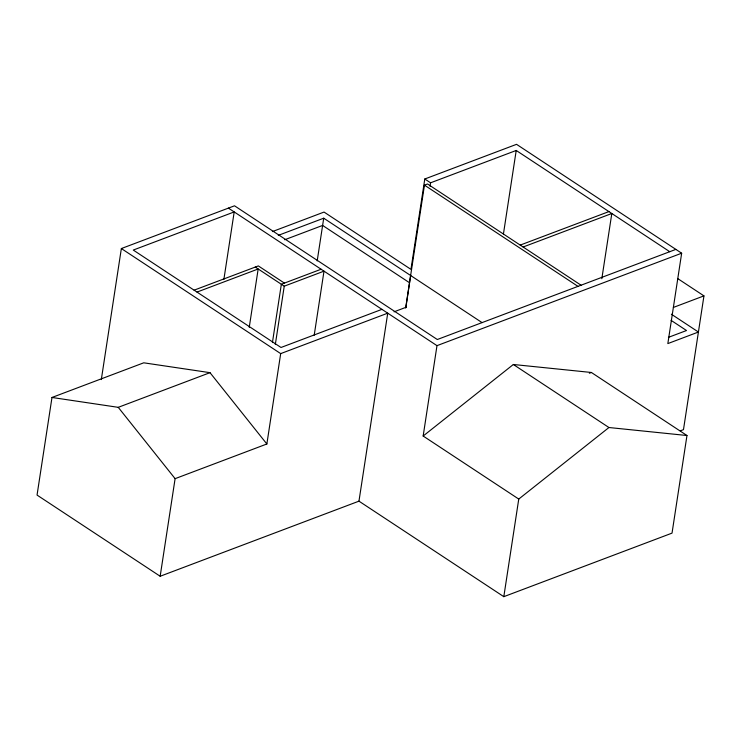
<?xml version="1.0" encoding="UTF-8"?>
<svg xmlns="http://www.w3.org/2000/svg" width="741" height="741" viewBox="0 0 741 741"><rect width="100%" height="100%" fill="white"/><g stroke="black" fill="none" stroke-linecap="round" stroke-linejoin="round"><path stroke-width="1.11" d="M405.855 307.728L410.634 275.504M160.167 576.257L175.108 478.658L266.862 443.989L209.999 372.667L143.745 362.812L51.99 397.472L37.05 495.081L160.167 576.257L358.968 501.157L503.815 596.672L672.031 533.122L686.972 435.513L591.374 372.473L513.346 364.489L423.157 436.023L518.756 499.063L503.815 596.672M101.313 379.577L121.357 248.55L234.526 205.803L437.31 339.517L675.866 249.393M223.875 279.431L234.202 211.935L133.269 250.06L281.015 347.483L381.939 309.358M249.245 327.327L258.174 268.983L197.004 292.084M272.419 342.601L281.348 284.257L321.103 269.242M275.319 344.519L284.248 286.174L324.002 271.15L314.203 335.219M266.862 443.989L280.691 353.614L387.738 313.174L358.968 501.157M317.194 260.897L323.724 218.197L482.085 322.622M671.383 314.212L698.42 332.033L667.836 343.592L681.664 253.209L516.542 144.328L424.788 178.998L410.959 269.372L324.049 212.065L272.355 231.6M405.67 307.904L424.463 185.13L427.52 183.972L581.055 285.211M430.049 186.25L430.577 182.814L516.218 150.46L669.753 251.708M423.157 436.023L436.986 345.649L681.664 253.209M503.435 233.98L516.218 150.46M601.831 278.709L611.816 213.501L523.118 247.003M677.876 278.69L703.95 295.881L683.48 429.641L680.238 430.864M518.756 499.063L608.945 427.52L686.972 435.513M278.273 235.369L323.724 218.197M284.739 239.741L322.613 225.431L409.523 282.738M194.105 290.176L258.331 265.917L284.405 283.108M520.219 245.095L608.917 211.593M51.99 397.472L118.245 407.337L209.999 372.667M394.064 311.813L405.957 307.311M673.365 307.441L703.95 295.881M668.419 337.359L686.509 330.523L671.059 320.334M589.336 373.242L591.374 372.473M424.788 178.998L430.577 182.814M424.463 185.13L577.999 286.369M513.346 364.489L608.945 427.52M228.404 208.11L436.986 345.649M255.275 267.066L284.248 286.174M121.357 248.55L280.691 353.614M118.245 407.337L175.108 478.658"/></g></svg>
